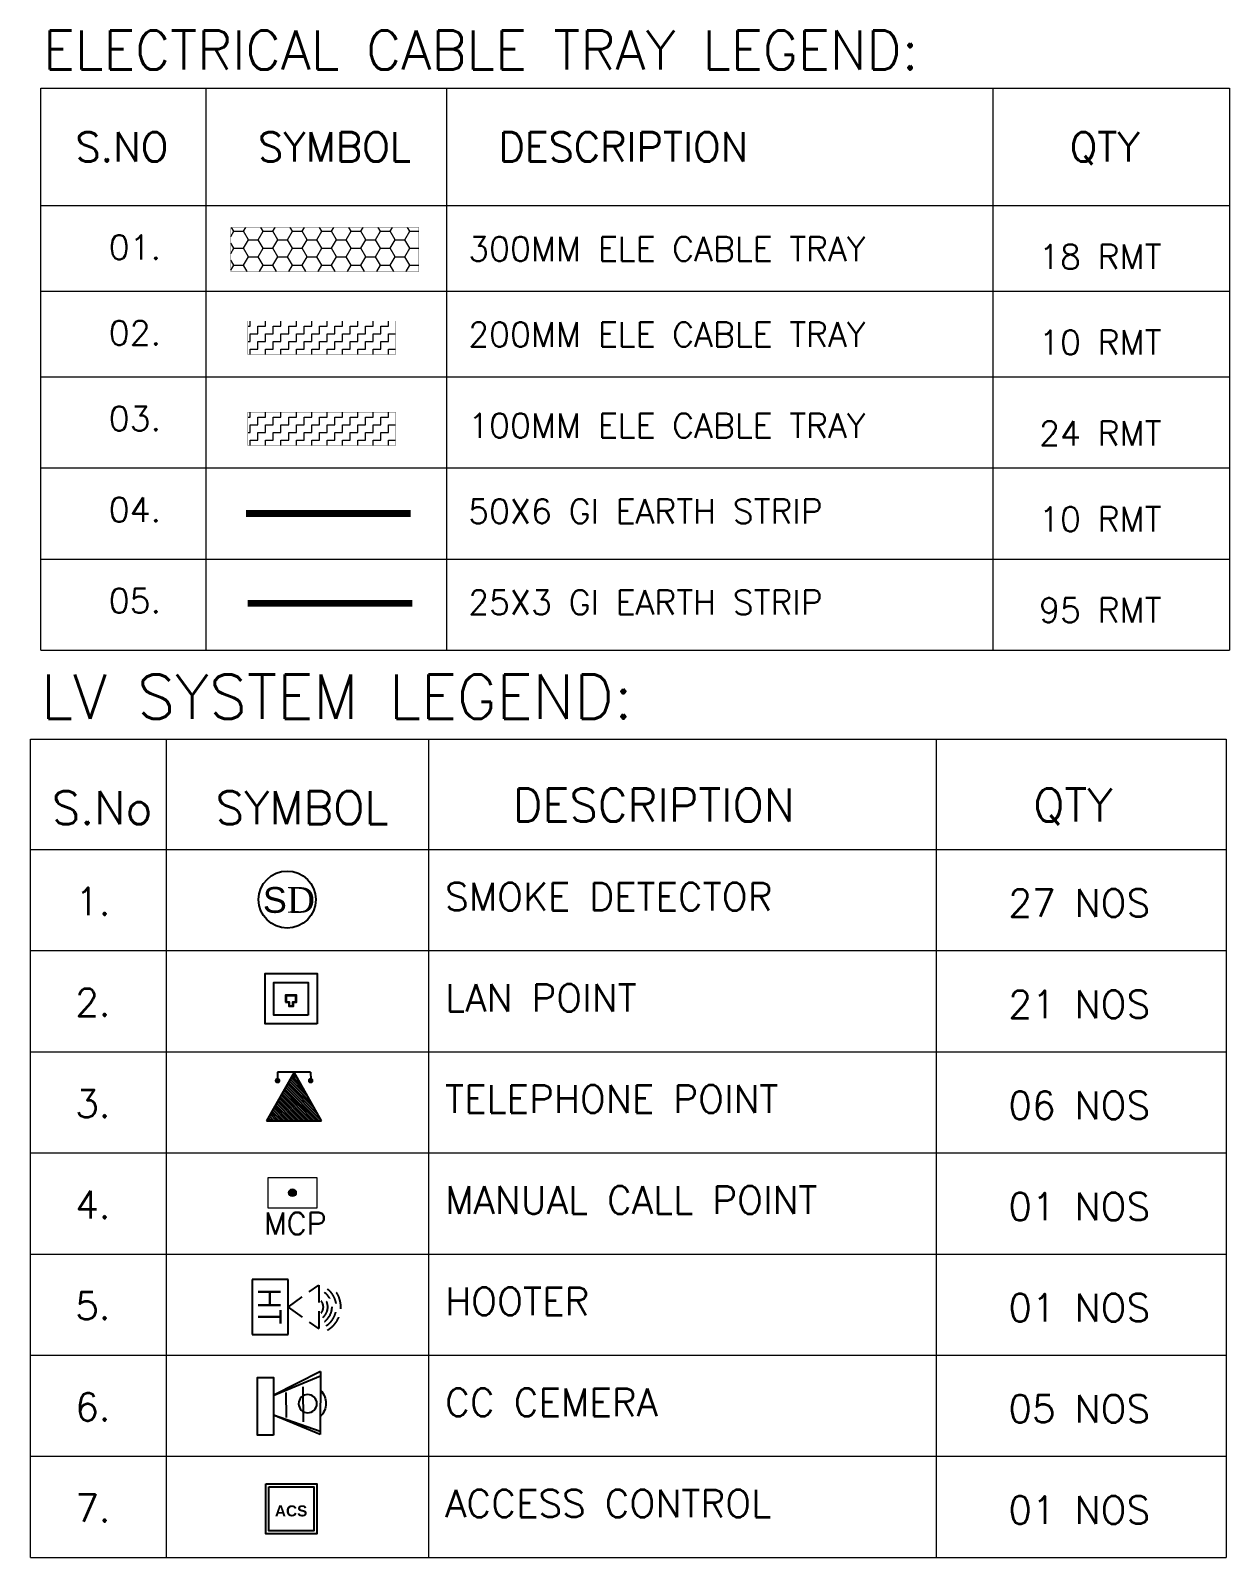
# Model space of a CAD drawing. Extents: x 3550807 to 4078732, y -628171 to -515859.
# Drawn here: x 3637174 to 3642446, y -628171 to -621457 of the extents above; entities that cross this region are included whole.
import ezdxf

# ---------------------------------------------------------------- set-up
doc = ezdxf.new("R2010")
doc.units = 0
doc.header["$LTSCALE"] = 6
doc.header["$MEASUREMENT"] = 0
for name, pattern in [('ACAD_ISO04W100', [30, 24, -3, 0, -3]), ('CONTINOUS', [0]), ('CONTINU', [0]), ('DASHED2', [0.375, 0.25, -0.125])]:
    doc.linetypes.add(name, pattern=pattern)
for name, color, linetype, lineweight in [('axes', 40, 'ACAD_ISO04W100', 25), ('ELE-CABLE TRAY', 31, 'CONTINUOUS', 18), ('ELE-GIEARTHING', 5, 'CONTINUOUS', 9), ('FA-BELOW SMOKE DERECTOR', 1, 'CONTINUOUS', 25), ('FA-MNUAL CALL POINT', 10, 'CONTINUOUS', 20), ('FA-MNUAL CALL POINT @ 1', 10, 'CONTINUOUS', 20)]:
    doc.layers.add(name, color=color, linetype=linetype, lineweight=lineweight)
for name, color, linetype in [('ELE-LIGHTING WIRRING', 7, 'CONTINUOUS'), ('ELE-TEL POINT', 4, 'CONTINUOUS'), ('ELE.LAN POINT', 3, 'CONTINUOUS'), ('FA-ELECTRONIC HOOTER', 6, 'CONTINUOUS'), ('LV-ACS', 30, 'CONTINUOUS'), ('LV.CC CEMARA', 66, 'CONTINUOUS')]:
    doc.layers.add(name, color=color, linetype=linetype)
doc.styles.add('PDF Times New Roman', font='times.ttf')
doc.styles.add('ROMANS', font='romans.shx')
doc.styles.get("Standard").update_dxf_attribs({"font": 'SIMPLEX'})

# ---------------------------------------------------------------- blocks, each defined once
blk = doc.blocks.new('CC CEMARA')
at = {"layer": 'LV.CC CEMARA', "linetype": 'ByBlock'}
for p, q in [((46.7, -104.5), (105.3, -34.9)), ((239.6, -66.6), (64.7, -12.2)), ((232.1, -75.7), (64.7, -12.2)), ((94.5, -242.4), (18.6, -67.1)), ((18.6, -67.1), (104.2, -230.6)), ((81.3, -159.1), (162.8, -62.4)), ((94.5, -242.4), (239.6, -66.6))]:
    blk.add_line(p, q, dxfattribs=at)
blk.add_lwpolyline([(110.8, 42.8), (66.4, 79.7), (-66.4, -79.7), (-22, -116.7)], close=True, dxfattribs=at)
blk.add_circle((133.5, -123.5), 32.9, dxfattribs=at)
blk.add_arc((131.6, -123.6), 66.7, 275.3702, 5.5412, dxfattribs=at)
blk = doc.blocks.new('SMOKE DETECTOR')
at = {"layer": 'FA-BELOW SMOKE DERECTOR', "color": 7}
blk.add_circle((931028.7, -118293.9), 166, dxfattribs=at)
at = {"layer": 'FA-BELOW SMOKE DERECTOR', "insert": (930887.1, -118373), "char_height": 150, "attachment_point": 7, "style": 'PDF Times New Roman'}
blk.add_mtext('{\\fArial|b0|i0|c0|p34;S}D', dxfattribs=at)
blk = doc.blocks.new('tel')
at = {"layer": 'ELE-TEL POINT', "ltscale": 30}
h = blk.add_hatch(dxfattribs=at)
h.set_pattern_fill('ANSI31', color=4, scale=19.025387, style=0)
h.set_pattern_definition([(45, (-98.626, 0.184), (-42.7132, 42.7132), [])])
h.paths.add_polyline_path([(-99, 0), (840, 1654), (1778, -3)])
at = {"layer": 'ELE-TEL POINT', "color": 4, "ltscale": 30}
for p, q in [((-99, 0), (840, 1654)), ((840, 1654), (1778, -3)), ((1778, -3), (-99, 0))]:
    blk.add_line(p, q, dxfattribs=at)
at = {"layer": 'ELE-TEL POINT', "color": 4, "ltscale": 12}
for p, q in [((276, 1648), (275, 1398)), ((1404, 1646), (1403, 1396))]:
    blk.add_line(p, q, dxfattribs=at)
at = {"layer": 'ELE-TEL POINT', "color": 4, "linetype": 'Continuous', "ltscale": 12}
blk.add_line((276, 1648), (1404, 1646), dxfattribs=at)
at = {"layer": 'ELE-TEL POINT', "color": 4, "ltscale": 30, "const_width": 95.1}
for points in [[(227, 1363, 1), (323, 1363, 1)], [(1355, 1361, 1), (1451, 1361, 1)]]:
    blk.add_lwpolyline(points, format="xyb", close=True, dxfattribs=at)
blk = doc.blocks.new('Voice')
at = {"layer": 'ELE.LAN POINT', "color": 6}
for points in [[(0, -31.8), (127.9, -31.8), (127.9, 92), (0, 92)], [(21.9, -10), (106, -10), (106, 70.1), (21.9, 70.1)], [(77.3, 21.4), (69.7, 21.4), (69.7, 11.7), (58.1, 11.7), (58.1, 21.4), (50.6, 21.4), (50.6, 38.7), (77.3, 38.7)], [(75.9, 22.8), (68.4, 22.8), (68.4, 13), (59.5, 13), (59.5, 22.8), (52, 22.8), (52, 37.4), (75.9, 37.4)]]:
    blk.add_lwpolyline(points, close=True, dxfattribs=at)
blk = doc.blocks.new('110DB FIRE HOOTER')
at = {"layer": 'FA-ELECTRONIC HOOTER', "color": 53, "linetype": 'DASHED2'}
for p, q in [((-0.238, 0), (-0.238, -0.311)), ((0.238, 0), (-0.238, 0)), ((0.238, -0.311), (0.238, 0)), ((-0.238, -0.311), (0.238, -0.311))]:
    blk.add_line(p, q, dxfattribs=at)
at = {"layer": 'FA-ELECTRONIC HOOTER', "color": 53, "linetype": 'DASHED2', "ltscale": 0.1}
for p, q in [((0, -0.311), (-0.19, -0.576)), ((0, -0.311), (0.19, -0.576)), ((0.19, -0.576), (-0.19, -0.576))]:
    blk.add_line(p, q, dxfattribs=at)
for radius, start, end in [(0.231, 210.2007, 319.4187), (0.193, 212.22, 327.78), (0.155, 215.2483, 324.7517), (0.118, 220.3172, 319.6828), (0.08, 230.7147, 309.2853)]:
    blk.add_arc((0, -0.536), radius, start, end, dxfattribs=at)
at = {"layer": 'FA-ELECTRONIC HOOTER', "color": 53, "insert": (0.165, -0.247), "char_height": 0.1942, "width": 0.36807, "attachment_point": 1, "rotation": 180}
blk.add_mtext('HT', dxfattribs=at)
blk = doc.blocks.new('MCP')
at = {"layer": 'FA-MNUAL CALL POINT @ 1'}
h = blk.add_hatch(color=256, dxfattribs=at)
h.set_gradient(color1=(255, 0, 0), color2=(255, 39, 39), centered=1, one_color=1, tint=0.57958)
h.paths.add_polyline_path([(417503.5, 744463.8, 1), (417477.5, 744463.8, 1)])
at = {"layer": 'FA-MNUAL CALL POINT'}
blk.add_lwpolyline([(417407.5, 744516), (417573.5, 744516), (417573.5, 744411.5), (417407.5, 744411.5)], close=True, dxfattribs=at)
blk.add_circle((417490.5, 744463.8), 13, dxfattribs=at)
at = {"layer": 'FA-MNUAL CALL POINT', "insert": (417500.1, 744322), "char_height": 75, "width": 244.762, "attachment_point": 8}
blk.add_mtext('MCP', dxfattribs=at)
blk = doc.blocks.new('ACS')
at = {"layer": 'LV-ACS'}
for points in [[(-346, 0), (346, 0), (346, -681), (-346, -681)], [(-306, -40), (306, -40), (306, -641), (-306, -641)]]:
    blk.add_lwpolyline(points, close=True, dxfattribs=at)
at = {"layer": 'LV-ACS', "color": 0, "insert": (-224, -295), "char_height": 150, "width": 1536.56, "attachment_point": 1}
blk.add_mtext('{\\fArial|b1|i0|c0|p34;ACS}', dxfattribs=at)

msp = doc.modelspace()

# ---------------------------------------------------------------- hatches: boundary and pattern name
at = {"layer": 'ELE-CABLE TRAY', "linetype": 'ByBlock'}
h = msp.add_hatch(dxfattribs=at)
h.set_pattern_fill('HONEY', color=256, scale=344.065968)
h.set_pattern_definition([(0, (3606843.85, -637462.035), (64.51237, 37.246234), [43.00825, -86.01649]), (120, (3606843.85, -637462.035), (-64.51237, 37.246234), [43.00825, -86.01649]), (60, (3606843.85, -637462.035), (3e-14, 74.492467), [-86.01649, 43.00825])])
h.paths.add_polyline_path([(3638054.9, -622322.7), (3638881, -622322.7), (3638881, -622517.1), (3638054.9, -622517.1)])
h = msp.add_hatch(dxfattribs=at)
h.set_pattern_fill('ZIGZAG', color=256, scale=270.3182)
h.set_pattern_definition([(0, (3613608.97, -634076.058), (33.789775, 33.789775), [33.789775, -33.789775]), (90, (3613642.76, -634076.058), (-33.789775, 33.789775), [33.789775, -33.789775])])
h.paths.add_polyline_path([(3638130.2, -622734.4), (3638779.2, -622734.4), (3638779.2, -622881.2), (3638130.2, -622881.2)])
h = msp.add_hatch(dxfattribs=at)
h.set_pattern_fill('ZIGZAG', color=256, scale=270.3182)
h.set_pattern_definition([(0, (3613608.97, -634476.47), (33.789775, 33.789775), [33.789775, -33.789775]), (90, (3613642.76, -634476.47), (-33.789775, 33.789775), [33.789775, -33.789775])])
h.paths.add_polyline_path([(3638130.2, -623134.9), (3638779.2, -623134.9), (3638779.2, -623281.6), (3638130.2, -623281.6)])

# ---------------------------------------------------------------- linework, layer by layer
at = {"layer": 'axes', "color": 7, "linetype": 'CONTINU', "lineweight": 0}
for p, q in [((3637770.8, -624573.4), (3637770.8, -628170.8)), ((3638924.2, -624573.4), (3638924.2, -628170.8)), ((3641155.7, -624573.4), (3641155.7, -628170.8)), ((3637174.3, -625058), (3642431.3, -625058)), ((3637174.3, -625502.7), (3642431.3, -625502.7)), ((3637174.3, -625947.4), (3642431.3, -625947.4)), ((3637174.3, -626392.1), (3642431.3, -626392.1)), ((3637174.3, -626836.7), (3642431.3, -626836.7)), ((3637174.3, -627281.4), (3642431.3, -627281.4)), ((3637174.3, -627726.1), (3642431.3, -627726.1)), ((3637174.3, -628170.8), (3642431.3, -628170.8))]:
    msp.add_line(p, q, dxfattribs=at)
msp.add_lwpolyline([(3637174.3, -628170.8), (3637174.3, -624573.4), (3642431.3, -624573.4), (3642431.3, -628170.8)], dxfattribs=at)
at = {"layer": 'ELE-CABLE TRAY', "color": 0, "lineweight": 0}
for p, q in [((3637219.6, -621710.4), (3642446, -621710.4)), ((3637219.6, -624181.4), (3637219.6, -621710.4)), ((3637946.9, -624181.4), (3637946.9, -621710.4)), ((3639004.2, -624181.4), (3639004.2, -621710.4)), ((3641407.7, -624181.4), (3641407.7, -621710.4)), ((3642446, -621710.4), (3642446, -624181.4)), ((3637219.6, -622226.9), (3642446, -622226.9)), ((3637219.6, -622603.5), (3642446, -622603.5)), ((3637219.6, -622980.2), (3642446, -622980.2)), ((3637219.6, -623380.6), (3642446, -623380.6)), ((3637219.6, -623781), (3642446, -623781)), ((3637219.6, -624181.4), (3642446, -624181.4))]:
    msp.add_line(p, q, dxfattribs=at)
at = {"layer": 'ELE-CABLE TRAY', "linetype": 'ByBlock', "const_width": 1.6}
msp.add_lwpolyline([(3638054.9, -622322.7), (3638881, -622322.7), (3638881, -622517.1), (3638054.9, -622517.1)], close=True, dxfattribs=at)
at = {"layer": 'ELE-CABLE TRAY', "linetype": 'ByBlock', "const_width": 1.25, "elevation": 3.1}
for points in [[(3638130.2, -622734.4), (3638779.2, -622734.4), (3638779.2, -622881.2), (3638130.2, -622881.2)], [(3638130.2, -623134.9), (3638779.2, -623134.9), (3638779.2, -623281.6), (3638130.2, -623281.6)]]:
    msp.add_lwpolyline(points, close=True, dxfattribs=at)
at = {"layer": 'ELE-GIEARTHING', "linetype": 'CONTINOUS', "lineweight": -3, "ltscale": 0.2, "const_width": 29.4}
msp.add_lwpolyline([(3638122.3, -623580.7), (3638846.3, -623580.7)], dxfattribs=at)
at = {"layer": 'ELE-GIEARTHING', "color": 26, "linetype": 'CONTINOUS', "lineweight": -3, "ltscale": 0.2, "const_width": 29.4}
msp.add_lwpolyline([(3638129.2, -623976.3), (3638853.2, -623976.3)], dxfattribs=at)

# ---------------------------------------------------------------- block references
at = {"layer": 'ELE-TEL POINT', "color": 0, "ltscale": 30, "xscale": -0.1290184836245018, "yscale": 0.1290184836245026, "zscale": 0.1290184836245026, "rotation": 359.8929051788799}
msp.add_blockref('tel', (3638441.2, -626250.4), dxfattribs=at)
at = {"layer": 'ELE.LAN POINT', "color": 7, "xscale": -1.790519410265223, "yscale": 1.790519410265223, "zscale": 1.790519410265223}
msp.add_blockref('Voice', (3638434.5, -625768.1), dxfattribs=at)
at = {"layer": 'FA-BELOW SMOKE DERECTOR', "color": 6, "xscale": 0.7558150031706209, "yscale": 0.7558150031706209, "zscale": 0.7558150031706209}
msp.add_blockref('SMOKE DETECTOR', (2934617.4, -535870), dxfattribs=at)
at = {"layer": 'FA-ELECTRONIC HOOTER', "color": 1, "xscale": 508.8569497055842, "yscale": 508.8569497055842, "zscale": 508.8569497055842, "rotation": 89.99999999999991}
msp.add_blockref('110DB FIRE HOOTER', (3638148.4, -627069.6), dxfattribs=at)
at = {"layer": 'FA-MNUAL CALL POINT', "xscale": 1.293626131575277, "yscale": 1.293626131575277, "zscale": 1.293626131575277}
msp.add_blockref('MCP', (3098249.5, -1589625.2), dxfattribs=at)
at = {"layer": 'LV-ACS', "color": 0, "xscale": 0.3223448932716687, "yscale": 0.3223448932716687, "zscale": 0.3223448932716687}
msp.add_blockref('ACS', (3638321, -627846.8), dxfattribs=at)
at = {"layer": 'LV.CC CEMARA', "xscale": -1.218839206706301, "yscale": 1.218839206706301, "zscale": 1.218839206706301, "rotation": 140.2183695085614}
msp.add_blockref('CC CEMARA', (3638171.9, -627506.3), dxfattribs=at)

# ---------------------------------------------------------------- texts
at = {"layer": 'ELE-LIGHTING WIRRING', "color": 7, "linetype": 'CONTINU', "lineweight": 0, "attachment_point": 1, "style": 'ROMANS'}
for s, insert, char_height in [('ELECTRICAL CABLE TRAY LEGEND:', (3637229.7, -621457.2), 171.696), ('S.NO', (3637372.1, -621904.5), 128.77), ('SYMBOL', (3638174.6, -621904.5), 128.77), ('DESCRIPTION', (3639231.9, -621904.5), 128.772), ('QTY', (3641743.3, -621904.5), 128.77), ('01.', (3637518.3, -622356.3), 107.31), ('18 RMT', (3641608.7, -622398, 3.1), 107.31), ('02.', (3637518.3, -622733), 107.31), ('10 RMT', (3641608.7, -622774.7, 3.1), 107.31), ('03.', (3637518.3, -623109.6), 107.31), ('24 RMT', (3641608.7, -623175.1, 3.1), 107.31), ('04.', (3637518.3, -623510), 107.31), ('10 RMT', (3641608.7, -623551.8, 3.1), 107.31), ('05.', (3637518.3, -623910.4), 107.31), ('95 RMT', (3641608.7, -623952.2, 3.1), 107.31)]:
    msp.add_mtext(s, dxfattribs=dict(at, insert=insert, char_height=char_height))
for s, insert, char_height, width in [('\\pt1395.02814;300MM ELE CABLE TRAY', (3639098.8, -622363.5, 3.1), 107.31, 2224.485), ('\\pt1395.02814;200MM ELE CABLE TRAY', (3639098.8, -622740.1, 3.1), 107.31, 2224.485), ('\\pt1395.02814;100MM ELE CABLE TRAY', (3639098.8, -623140.5, 3.1), 107.31, 2224.485), ('50X6 GI EARTH STRIP', (3639098.8, -623517.2, 3.1), 107.31, 2224.485), ('25X3 GI EARTH STRIP', (3639098.8, -623917.6, 3.1), 107.31, 2224.485), ('{\\C256;LV SYSTEM LEGEND:}', (3637219.6, -624288.9), 194.017, 4634.019), ('{\\C256;S.No}', (3637267.6, -624801.6), 145.513, 372.471), ('{\\C256;SYMBOL}', (3637988, -624801.6), 145.513, 372.471), ('{\\C256;DESCRIPTION}', (3639294.3, -624789.8), 145.513, 372.471), ('{\\C256;QTY}', (3641583.6, -624789.8), 145.513, 372.471), ('{\\C256;1.}', (3637370.9, -625225), 121.26, 372.471), ('SMOKE DETECTOR', (3638997, -625204.8), 121.261, 4122.563), ('{\\C256;27 NOS}', (3641473.6, -625233.1), 121.261, 902.512), ('{\\C256;2.}', (3637370.9, -625669.7), 121.26, 372.471), ('LAN POINT', (3638997, -625649.5), 121.26, 4122.563), ('{\\C256;21 NOS\\P}', (3641473.6, -625677.8), 121.261, 902.512), ('TELEPHONE POINT', (3638997, -626094.2), 121.261, 4122.563), ('{\\C256;3.}', (3637370.9, -626114.4), 121.26, 372.471), ('{\\C256;06 NOS}', (3641473.6, -626122.5), 121.261, 902.512), ('{\\C256;4.}', (3637370.9, -626559.1), 121.26, 372.471), ('MANUAL CALL POINT', (3638997, -626538.8), 121.261, 4122.563), ('{\\C256;01 NOS}', (3641473.6, -626567.2), 121.261, 902.512), ('HOOTER', (3638997, -626983.5), 121.26, 4122.563), ('{\\C256;5.}', (3637370.9, -627003.8), 121.26, 372.471), ('{\\C256;01 NOS}', (3641473.6, -627011.9), 121.261, 902.512), ('{\\C256;6.}', (3637370.9, -627448.5), 121.26, 372.471), ('CC CEMERA', (3638997, -627428.2), 121.26, 4122.563), ('{\\C256;05 NOS\\P}', (3641473.6, -627456.5), 121.261, 902.512), ('{\\C256;7.}', (3637370.9, -627893.1), 121.26, 372.471), ('ACCESS CONTROL', (3638997, -627872.9), 121.261, 4122.563), ('{\\C256;01 NOS\\P}', (3641473.6, -627901.2), 121.261, 902.512)]:
    msp.add_mtext(s, dxfattribs=dict(at, insert=insert, char_height=char_height, width=width))

doc.saveas('drawing.dxf')
